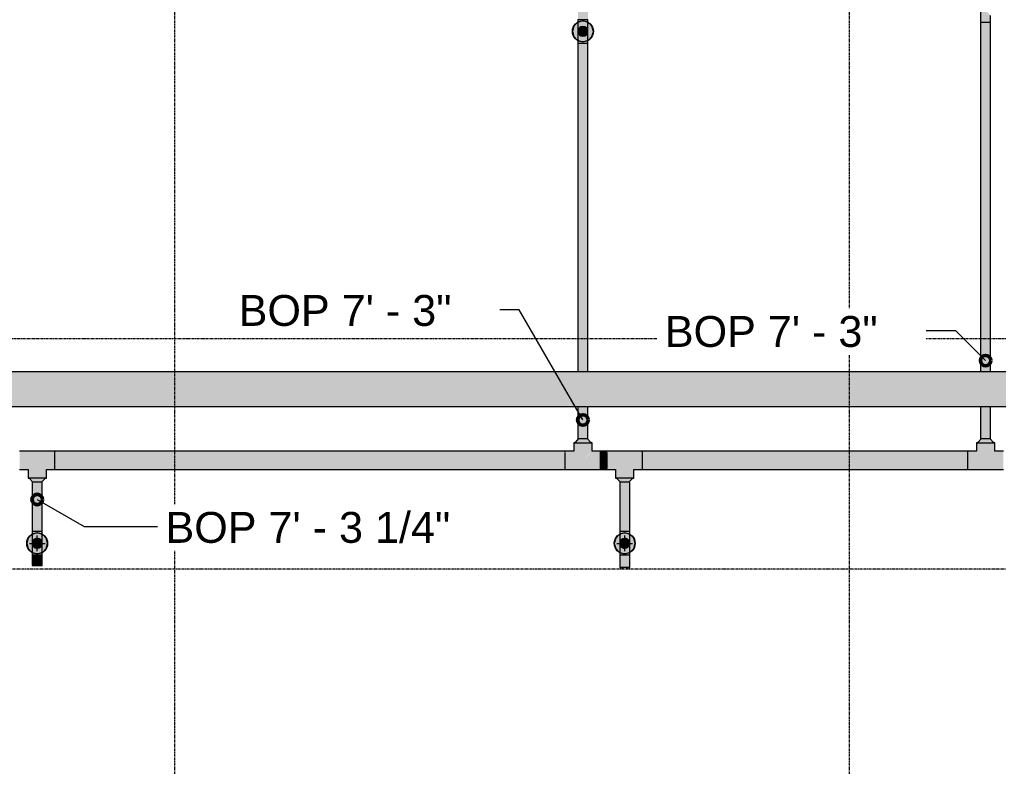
# Model space of a CAD drawing. Header units: inches. Extents: x -3679 to 241, y -496 to 1784.
# Drawn here: x -503.7 to -316.6, y 7.3 to 150 of the extents above; entities that cross this region are included whole.
import ezdxf

# ---------------------------------------------------------------- set-up
doc = ezdxf.new("R2010")
doc.units = ezdxf.units.IN
doc.header["$MEASUREMENT"] = 0
doc.linetypes.add('Grid Line', pattern=[0.875, 0.5, -0.125, 0.125, -0.125])
for name, color, linetype, lineweight in [('A-ANNO-NOTE', 250, 'Continuous', 9), ('G-ANNO-DIMS', 251, 'Continuous', 9), ('P-PIPE', 1, 'Continuous', 9), ('P-PIPE-CNTR', 1, 'Continuous', 9), ('S-GRID', 8, 'Continuous', 9)]:
    doc.layers.add(name, color=color, linetype=linetype, lineweight=lineweight)
doc.styles.add('Arial_1', font='arial.ttf', dxfattribs={"height": 5.901198})

# ---------------------------------------------------------------- blocks, each defined once
blk = doc.blocks.new('Transition - Generic - Plumbing-CW-1090292-LOWER PARKING')
at = {"layer": 'P-PIPE'}
for points in [[(-396.81, 147.74), (-396.66, 147.74), (-396.62, 147.94), (-396.54, 148.11), (-396.46, 148.21), (-396.29, 148.33), (-396.12, 148.38), (-396, 148.4), (-395.79, 148.36), (-395.63, 148.28), (-395.54, 148.21), (-395.41, 148.02), (-395.36, 147.91), (-395.33, 147.74), (-395.19, 147.74), (-395.43, 148.32), (-396, 148.56), (-396.58, 148.32), (-396.79, 147.79)], [(-396, 146.93), (-395.42, 147.18), (-395.19, 147.74), (-395.34, 147.74), (-395.37, 147.55), (-395.46, 147.38), (-395.54, 147.28), (-395.71, 147.16), (-395.88, 147.1), (-396, 147.09), (-396.21, 147.12), (-396.37, 147.2), (-396.47, 147.28), (-396.59, 147.47), (-396.64, 147.58), (-396.66, 147.74), (-396.81, 147.74), (-396.58, 147.17), (-396.14, 146.99)]]:
    blk.add_hatch(color=256, dxfattribs=at).paths.add_polyline_path(points, flags=0)
for radius, start, end in [(0.812, 0, 180), (0.813, 180, 0)]:
    blk.add_arc((-396, 147.74), radius, start, end, dxfattribs=at)

msp = doc.modelspace()

# ---------------------------------------------------------------- hatches: boundary and pattern name
at = {"layer": 'A-ANNO-NOTE'}
for points in [[(-396, 145.74), (-395, 146.01), (-394.27, 146.74), (-394, 147.74), (-394.27, 148.74), (-395, 149.47), (-396, 149.74), (-397, 149.47), (-397.73, 148.74), (-398, 147.74), (-397.73, 146.74), (-397, 146.01)], [(-500.33, 47.89), (-499.33, 48.15), (-498.6, 48.89), (-498.33, 49.89), (-498.6, 50.89), (-499.33, 51.62), (-500.33, 51.89), (-501.33, 51.62), (-502.06, 50.89), (-502.33, 49.89), (-502.06, 48.89), (-501.33, 48.15)], [(-388, 47.89), (-387, 48.15), (-386.27, 48.89), (-386, 49.89), (-386.27, 50.89), (-387, 51.62), (-388, 51.89), (-389, 51.62), (-389.73, 50.89), (-390, 49.89), (-389.73, 48.89), (-389, 48.15), (-388.33, 47.97)]]:
    msp.add_hatch(color=256, dxfattribs=at).paths.add_polyline_path(points, flags=0)
h = msp.add_hatch(color=256, dxfattribs=at)
edge = h.paths.add_edge_path(flags=0)
edge.add_arc((-396, 147.74), 2, 0, 360)
h = msp.add_hatch(color=256, dxfattribs=at)
edge = h.paths.add_edge_path(flags=0)
edge.add_arc((-500.33, 49.89), 2, 0, 360)
h = msp.add_hatch(color=256, dxfattribs=at)
edge = h.paths.add_edge_path(flags=0)
edge.add_arc((-388, 49.89), 2, 0, 360)
at = {"layer": 'P-PIPE'}
h = msp.add_hatch(color=256, dxfattribs=at)
h.paths.add_polyline_path([(-396.67, 149.98), (-396.67, 149.99), (-396.67, 158.03)], flags=0)
h.paths.add_polyline_path([(-396, 149.98), (-396.01, 177.31), (-396.95, 177.32), (-396.95, 149.99), (-396.47, 149.98), (-396.25, 149.98)], flags=0)
for points in [[(-396, 149.98), (-395.05, 149.99), (-395.05, 177.32), (-396, 177.31), (-396, 158.03)], [(-396, 147.09), (-395.83, 147.11), (-395.67, 147.17), (-395.54, 147.28), (-395.43, 147.43), (-395.36, 147.57), (-395.34, 147.74), (-395.36, 147.91), (-395.43, 148.07), (-395.54, 148.21), (-395.67, 148.31), (-395.83, 148.38), (-396, 148.4), (-396.17, 148.38), (-396.33, 148.31), (-396.46, 148.21), (-396.57, 148.07), (-396.64, 147.91), (-396.66, 147.74), (-396.64, 147.57), (-396.57, 147.41), (-396.46, 147.28), (-396.33, 147.17), (-396.17, 147.11)], [(-587.01, 79.36), (-230.98, 79.36), (-230.98, 82.67), (-587.02, 82.67), (-587.02, 81.7), (-587.01, 80.22)], [(-405.17, 76.05), (-230.98, 76.05), (-230.98, 77.02), (-230.98, 79.36), (-587.01, 79.36), (-587.01, 76.05), (-438.86, 76.05)], [(-396, 69.12), (-394.44, 69.13), (-395.19, 69.91), (-396.82, 69.9), (-397.56, 69.13), (-396.25, 69.12), (-396, 69.12)], [(-319, 69.12), (-317.44, 69.13), (-318.19, 69.91), (-319.82, 69.9), (-320.56, 69.13), (-319.25, 69.12), (-319, 69.12)], [(-503.72, 63.99), (-502.08, 63.99), (-500.78, 65.3), (-500.33, 65.75), (-498.58, 63.99), (-496.94, 63.99), (-496.94, 65.08), (-496.94, 67.49), (-503.71, 67.48), (-503.71, 66.62), (-503.71, 64.02)], [(-399.39, 63.99), (-392.61, 63.99), (-392.61, 64.86), (-392.61, 67.49), (-394.25, 67.49), (-394.76, 66.97), (-396, 65.73), (-397.75, 67.49), (-399.39, 67.49), (-399.38, 66.61), (-399.39, 63.99)], [(-396, 65.73), (-394.25, 67.49), (-394.25, 69.13), (-394.76, 69.12), (-397.7, 69.13), (-397.75, 69.13), (-397.75, 67.49), (-396.45, 66.19), (-396.29, 66.03)], [(-389.75, 63.99), (-388.45, 65.3), (-388, 65.75), (-386.25, 63.99), (-384.61, 63.99), (-384.61, 65.08), (-384.61, 67.49), (-391.39, 67.49), (-391.38, 66.62), (-391.39, 63.99), (-389.75, 63.99)], [(-322.38, 65.74), (-322.39, 67.49), (-384.61, 67.49), (-384.61, 66.62), (-384.61, 65.74), (-322.38, 65.74)], [(-320.97, 63.99), (-315.61, 63.99), (-315.61, 64.86), (-315.61, 67.49), (-317.25, 67.49), (-317.76, 66.97), (-319, 65.73), (-320.75, 67.49), (-322.39, 67.49), (-322.38, 66.4), (-322.38, 63.99)], [(-319, 65.73), (-317.25, 67.49), (-317.25, 69.13), (-317.87, 69.12), (-320.7, 69.13), (-320.75, 69.13), (-320.75, 67.49), (-319.45, 66.19), (-319.29, 66.03)], [(-498.58, 62.36), (-498.58, 63.99), (-499.09, 64.51), (-500.33, 65.75), (-502.08, 63.99), (-502.08, 62.36), (-501.56, 62.36), (-498.64, 62.36)], [(-496.63, 63.99), (-399.39, 63.99), (-399.38, 64.87), (-399.38, 65.74), (-496.94, 65.74), (-496.94, 63.99)], [(-392.61, 63.99), (-391.39, 63.99), (-391.38, 65.16), (-391.38, 65.74), (-392.61, 65.74), (-392.61, 63.99)], [(-386.25, 62.36), (-386.25, 63.99), (-386.76, 64.51), (-388, 65.75), (-389.75, 63.99), (-389.75, 62.36), (-389.24, 62.36), (-386.31, 62.36)], [(-371.49, 63.99), (-322.39, 63.99), (-322.38, 64.87), (-322.38, 65.74), (-384.61, 65.74), (-384.6, 63.99), (-384.3, 63.99)], [(-498.77, 62.35), (-499.12, 62.36), (-502.02, 62.36), (-501.27, 62.36), (-498.82, 62.36), (-498.77, 62.36)], [(-499.51, 61.58), (-498.77, 62.36), (-500.08, 62.36), (-501.89, 62.36), (-501.14, 61.58), (-499.52, 61.58)], [(-389.56, 62.35), (-389.56, 62.36), (-388.29, 62.36), (-389.56, 62.35)], [(-387.19, 61.58), (-386.44, 62.36), (-387.75, 62.36), (-389.56, 62.36), (-388.81, 61.58), (-387.19, 61.58)], [(-499.38, 52.13), (-499.39, 61.58), (-499.85, 61.58), (-500.33, 61.58), (-500.33, 52.13), (-499.4, 52.13)], [(-388.95, 52.13), (-388.48, 52.13), (-388, 52.13), (-388, 61.58), (-388.95, 61.57), (-388.95, 52.13)], [(-387.05, 52.13), (-387.06, 61.58), (-387.53, 61.58), (-388, 61.58), (-388, 52.13), (-387.07, 52.13)], [(-500.33, 48.94), (-500.08, 48.97), (-499.85, 49.06), (-499.66, 49.21), (-499.51, 49.41), (-499.41, 49.64), (-499.38, 49.89), (-499.41, 50.13), (-499.51, 50.36), (-499.66, 50.56), (-499.85, 50.71), (-500.08, 50.8), (-500.33, 50.84), (-500.57, 50.8), (-500.8, 50.71), (-501, 50.56), (-501.15, 50.36), (-501.25, 50.13), (-501.28, 49.89), (-501.25, 49.64), (-501.15, 49.41), (-501, 49.21), (-500.8, 49.06), (-500.57, 48.97)], [(-388, 48.94), (-387.75, 48.97), (-387.52, 49.06), (-387.33, 49.21), (-387.18, 49.41), (-387.08, 49.64), (-387.05, 49.89), (-387.08, 50.13), (-387.18, 50.36), (-387.33, 50.56), (-387.52, 50.71), (-387.75, 50.8), (-388, 50.84), (-388.25, 50.8), (-388.48, 50.71), (-388.67, 50.56), (-388.82, 50.36), (-388.92, 50.13), (-388.95, 49.89), (-388.92, 49.64), (-388.82, 49.41), (-388.67, 49.21), (-388.48, 49.06), (-388.25, 48.97)], [(-501.28, 45.64), (-500.8, 45.64), (-500.33, 45.64), (-500.33, 47.64), (-501.28, 47.64)], [(-388.95, 45.29), (-388.48, 45.29), (-388, 45.3), (-388, 47.64), (-388.95, 47.64)]]:
    msp.add_hatch(color=256, dxfattribs=at).paths.add_polyline_path(points, flags=0)
h = msp.add_hatch(color=256, dxfattribs=at)
h.paths.add_polyline_path([(-318.09, 149.5), (-318.05, 149.5), (-318.05, 150.79), (-318.09, 150.82)], flags=0)
h.paths.add_polyline_path([(-318.08, 153.99), (-318.08, 153.99), (-318.08, 153.99)], flags=0)
h.paths.add_polyline_path([(-319.92, 153.99), (-319.95, 153.99), (-319.95, 149.5), (-319.92, 149.5), (-319.92, 153.99)], flags=0)
h.paths.add_polyline_path([(-319, 149.5), (-318.09, 149.5), (-318.09, 150.83), (-319, 151.74), (-318.05, 152.69), (-318.05, 153.99), (-318.53, 153.98), (-319.92, 153.99), (-319.92, 149.5), (-319.25, 149.5)], flags=0)
h = msp.add_hatch(color=256, dxfattribs=at)
h.paths.add_polyline_path([(-396.95, 147.74), (-396.92, 147.99), (-396.79, 148.28), (-396.66, 148.43), (-396.44, 148.58), (-396.25, 148.66), (-396, 148.69), (-396, 149.98), (-396.95, 149.99), (-396.95, 147.99)], flags=0)
h.paths.add_polyline_path([(-396, 145.5), (-396, 146.79), (-396.25, 146.83), (-396.48, 146.92), (-396.67, 147.07), (-396.84, 147.31), (-396.89, 147.43), (-396.93, 147.56), (-396.95, 147.74), (-396.95, 145.5), (-396.48, 145.5), (-396.25, 145.5)], flags=0)
h = msp.add_hatch(color=256, dxfattribs=at)
h.paths.add_polyline_path([(-395.05, 147.74), (-395.05, 149.99), (-395.53, 149.98), (-396, 149.98), (-396, 148.69), (-395.75, 148.66), (-395.52, 148.57), (-395.33, 148.42), (-395.16, 148.18), (-395.12, 148.1), (-395.07, 147.93)], flags=0)
h.paths.add_polyline_path([(-396, 145.5), (-395.05, 145.5), (-395.05, 147.74), (-395.08, 147.5), (-395.21, 147.21), (-395.35, 147.05), (-395.54, 146.91), (-395.75, 146.83), (-396, 146.79), (-396, 146.68)], flags=0)
h = msp.add_hatch(color=256, dxfattribs=at)
h.paths.add_polyline_path([(-396, 146.79), (-395.75, 146.83), (-395.53, 146.92), (-395.31, 147.1), (-395.18, 147.27), (-395.08, 147.5), (-395.05, 147.74), (-395.1, 148.03), (-395.18, 148.22), (-395.33, 148.42), (-395.57, 148.59), (-395.75, 148.66), (-396, 148.69), (-396.29, 148.64), (-396.48, 148.57), (-396.69, 148.39), (-396.82, 148.22), (-396.92, 147.99), (-396.95, 147.74), (-396.92, 147.5), (-396.82, 147.27), (-396.67, 147.07), (-396.43, 146.9), (-396.2, 146.82)], flags=0)
h.paths.add_polyline_path([(-396, 146.93), (-396.58, 147.18), (-396.81, 147.74), (-396.58, 148.32), (-396, 148.56), (-395.43, 148.32), (-395.19, 147.74), (-395.44, 147.16), (-395.91, 146.97)], flags=0)
h = msp.add_hatch(color=256, dxfattribs=at)
h.paths.add_polyline_path([(-319, 69.91), (-319, 76.05), (-319.95, 76.05), (-319.95, 69.91), (-319.48, 69.91), (-319.25, 69.91)], flags=0)
h.paths.add_polyline_path([(-319.48, 82.67), (-319, 82.67), (-319, 149.5), (-319.95, 149.5), (-319.95, 82.67), (-319.64, 82.67)], flags=0)
h = msp.add_hatch(color=256, dxfattribs=at)
h.paths.add_polyline_path([(-319, 69.91), (-318.05, 69.91), (-318.05, 76.05), (-319, 76.05), (-319, 73.22)], flags=0)
h.paths.add_polyline_path([(-318.3, 82.67), (-318.05, 82.67), (-318.05, 149.5), (-318.53, 149.5), (-319, 149.5), (-319, 82.67), (-318.33, 82.67)], flags=0)
h = msp.add_hatch(color=256, dxfattribs=at)
h.paths.add_polyline_path([(-396, 69.91), (-396, 76.05), (-396.95, 76.05), (-396.95, 69.91), (-396.48, 69.91), (-396.25, 69.91)], flags=0)
h.paths.add_polyline_path([(-396.64, 82.67), (-396, 82.67), (-396, 145.5), (-396.95, 145.5), (-396.95, 82.67), (-396.67, 82.67)], flags=0)
h = msp.add_hatch(color=256, dxfattribs=at)
h.paths.add_polyline_path([(-396, 69.91), (-395.05, 69.91), (-395.05, 76.05), (-396, 76.05), (-396, 73.22)], flags=0)
h.paths.add_polyline_path([(-395.53, 82.67), (-395.05, 82.67), (-395.05, 145.5), (-395.53, 145.5), (-396, 145.5), (-396, 82.67), (-395.72, 82.67)], flags=0)
h = msp.add_hatch(color=256, dxfattribs=at)
h.paths.add_polyline_path([(-496.94, 66.98), (-496.94, 66.98), (-496.94, 66.98)], flags=0)
h.paths.add_polyline_path([(-496.94, 66.62), (-496.94, 66.62), (-489.38, 66.58)], flags=0)
h.paths.add_polyline_path([(-496.94, 65.74), (-399.38, 65.74), (-399.39, 67.49), (-496.94, 67.49), (-496.94, 66.62), (-496.94, 66.19)], flags=0)
h = msp.add_hatch(color=256, dxfattribs=at)
h.paths.add_polyline_path([(-391.38, 66.98), (-391.39, 67.49), (-392.61, 67.49), (-392.61, 66.98)], flags=0)
h.paths.add_polyline_path([(-391.38, 65.74), (-391.38, 66.98), (-392.61, 66.97), (-392.61, 65.74)], flags=0)
h = msp.add_hatch(color=256, dxfattribs=at)
h.paths.add_polyline_path([(-501.28, 52.13), (-500.8, 52.13), (-500.81, 61.58), (-501.28, 61.57), (-501.28, 52.13)], flags=0)
h.paths.add_polyline_path([(-500.8, 52.13), (-500.33, 52.13), (-500.33, 61.58), (-500.8, 61.58), (-500.8, 52.13)], flags=0)
h = msp.add_hatch(color=256, dxfattribs=at)
h.paths.add_polyline_path([(-501.28, 47.64), (-500.8, 47.64), (-500.33, 47.64), (-500.34, 48.94), (-500.58, 48.97), (-500.81, 49.06), (-501, 49.22), (-501.17, 49.45), (-501.21, 49.52), (-501.26, 49.7), (-501.28, 49.88), (-501.28, 49.21)], flags=0)
h.paths.add_polyline_path([(-501.28, 49.88), (-501.25, 50.13), (-501.12, 50.42), (-500.98, 50.57), (-500.79, 50.71), (-500.57, 50.8), (-500.33, 50.84), (-500.33, 52.13), (-501.28, 52.13), (-501.28, 49.89)], flags=0)
h = msp.add_hatch(color=256, dxfattribs=at)
h.paths.add_polyline_path([(-500.33, 48.93), (-500.08, 48.97), (-499.85, 49.06), (-499.65, 49.22), (-499.5, 49.41), (-499.41, 49.64), (-499.38, 49.89), (-499.41, 50.13), (-499.51, 50.36), (-499.66, 50.56), (-499.85, 50.71), (-500.08, 50.8), (-500.33, 50.84), (-500.58, 50.8), (-500.81, 50.71), (-501, 50.56), (-501.15, 50.36), (-501.25, 50.13), (-501.28, 49.88), (-501.25, 49.64), (-501.15, 49.41), (-501, 49.21), (-500.8, 49.06), (-500.57, 48.97), (-500.34, 48.94)], flags=0)
h.paths.add_polyline_path([(-500.33, 48.94), (-500.58, 48.97), (-500.8, 49.06), (-501.01, 49.22), (-501.15, 49.41), (-501.25, 49.64), (-501.28, 49.89), (-501.24, 50.14), (-501.15, 50.36), (-501, 50.56), (-500.8, 50.71), (-500.57, 50.8), (-500.33, 50.84), (-500.08, 50.8), (-499.85, 50.71), (-499.66, 50.56), (-499.51, 50.36), (-499.41, 50.13), (-499.38, 49.89), (-499.41, 49.63), (-499.51, 49.41), (-499.66, 49.21), (-499.85, 49.06), (-500.09, 48.97)], flags=0)
h = msp.add_hatch(color=256, dxfattribs=at)
h.paths.add_polyline_path([(-499.38, 47.64), (-499.38, 49.88), (-499.41, 49.64), (-499.54, 49.35), (-499.67, 49.2), (-499.89, 49.05), (-500.08, 48.97), (-500.33, 48.93), (-500.33, 47.64), (-499.41, 47.64)], flags=0)
h.paths.add_polyline_path([(-499.38, 49.88), (-499.38, 52.13), (-499.85, 52.13), (-500.33, 52.13), (-500.33, 50.84), (-500.08, 50.8), (-499.85, 50.71), (-499.66, 50.56), (-499.49, 50.32), (-499.45, 50.25), (-499.4, 50.07), (-499.38, 49.89)], flags=0)
h = msp.add_hatch(color=256, dxfattribs=at)
h.paths.add_polyline_path([(-388.95, 47.64), (-388.48, 47.64), (-388, 47.64), (-388.01, 48.94), (-388.25, 48.97), (-388.48, 49.06), (-388.68, 49.22), (-388.84, 49.45), (-388.88, 49.52), (-388.93, 49.7), (-388.95, 49.88), (-388.95, 49.21)], flags=0)
h.paths.add_polyline_path([(-388.95, 49.88), (-388.92, 50.13), (-388.79, 50.42), (-388.65, 50.57), (-388.46, 50.71), (-388.25, 50.8), (-388, 50.84), (-388, 52.13), (-388.95, 52.13), (-388.95, 49.89)], flags=0)
h = msp.add_hatch(color=256, dxfattribs=at)
h.paths.add_polyline_path([(-388, 48.93), (-387.75, 48.97), (-387.52, 49.06), (-387.33, 49.22), (-387.18, 49.41), (-387.08, 49.64), (-387.05, 49.89), (-387.08, 50.13), (-387.18, 50.36), (-387.33, 50.56), (-387.53, 50.71), (-387.75, 50.8), (-388, 50.84), (-388.25, 50.8), (-388.48, 50.71), (-388.67, 50.56), (-388.82, 50.36), (-388.92, 50.13), (-388.95, 49.88), (-388.92, 49.64), (-388.82, 49.41), (-388.67, 49.21), (-388.47, 49.06), (-388.24, 48.97), (-388.01, 48.94)], flags=0)
h.paths.add_polyline_path([(-388, 48.94), (-388.26, 48.97), (-388.48, 49.06), (-388.68, 49.22), (-388.82, 49.41), (-388.92, 49.64), (-388.95, 49.89), (-388.92, 50.14), (-388.82, 50.36), (-388.67, 50.56), (-388.48, 50.71), (-388.25, 50.8), (-388, 50.84), (-387.75, 50.8), (-387.52, 50.71), (-387.33, 50.56), (-387.18, 50.36), (-387.08, 50.13), (-387.05, 49.89), (-387.08, 49.63), (-387.18, 49.41), (-387.33, 49.21), (-387.52, 49.06), (-387.76, 48.97)], flags=0)
h = msp.add_hatch(color=256, dxfattribs=at)
h.paths.add_polyline_path([(-387.05, 47.64), (-387.05, 49.88), (-387.08, 49.64), (-387.21, 49.35), (-387.35, 49.2), (-387.56, 49.05), (-387.75, 48.97), (-388, 48.93), (-388, 47.64), (-387.08, 47.64)], flags=0)
h.paths.add_polyline_path([(-387.05, 49.88), (-387.05, 52.13), (-387.53, 52.13), (-388, 52.13), (-388, 50.84), (-387.75, 50.8), (-387.52, 50.71), (-387.33, 50.56), (-387.16, 50.32), (-387.12, 50.25), (-387.07, 50.07), (-387.05, 49.89)], flags=0)
h = msp.add_hatch(color=256, dxfattribs=at)
h.paths.add_polyline_path([(-499.66, 47.64), (-499.66, 47.64), (-499.66, 45.65)], flags=0)
h.paths.add_polyline_path([(-499.38, 45.64), (-499.38, 47.64), (-499.86, 47.64), (-500.33, 47.64), (-500.33, 45.64), (-499.4, 45.64)], flags=0)
h = msp.add_hatch(color=256, dxfattribs=at)
h.paths.add_polyline_path([(-387.33, 47.64), (-387.33, 47.64), (-387.33, 45.3)], flags=0)
h.paths.add_polyline_path([(-387.05, 45.29), (-387.05, 47.64), (-387.53, 47.64), (-388, 47.64), (-388, 45.3), (-387.07, 45.29)], flags=0)

# ---------------------------------------------------------------- linework, layer by layer
at = {"layer": 'A-ANNO-NOTE'}
for p, q in [((-396, 149.74), (-397, 149.47)), ((-395, 149.47), (-396, 149.74)), ((-397.73, 148.74), (-398, 147.74)), ((-397, 149.47), (-397.73, 148.74)), ((-394.27, 148.74), (-395, 149.47)), ((-394, 147.74), (-394.27, 148.74)), ((-398, 147.74), (-397.73, 146.74)), ((-397.73, 146.74), (-397, 146.01)), ((-397, 146.01), (-396, 145.74)), ((-396, 145.74), (-395, 146.01)), ((-395, 146.01), (-394.27, 146.74)), ((-394.27, 146.74), (-394, 147.74)), ((-502.06, 50.89), (-502.33, 49.89)), ((-501.33, 51.62), (-502.06, 50.89)), ((-500.33, 51.89), (-501.33, 51.62)), ((-499.33, 51.62), (-500.33, 51.89)), ((-498.6, 50.89), (-499.33, 51.62)), ((-498.33, 49.89), (-498.6, 50.89)), ((-389.73, 50.89), (-390, 49.89)), ((-389, 51.62), (-389.73, 50.89)), ((-388, 51.89), (-389, 51.62)), ((-387, 51.62), (-388, 51.89)), ((-386.27, 50.89), (-387, 51.62)), ((-386, 49.89), (-386.27, 50.89)), ((-502.33, 49.89), (-502.06, 48.89)), ((-502.06, 48.89), (-501.33, 48.15)), ((-499.33, 48.15), (-498.6, 48.89)), ((-498.6, 48.89), (-498.33, 49.89)), ((-390, 49.89), (-389.73, 48.89)), ((-389.73, 48.89), (-389, 48.15)), ((-387, 48.15), (-386.27, 48.89)), ((-386.27, 48.89), (-386, 49.89)), ((-501.33, 48.15), (-500.33, 47.89)), ((-500.33, 47.89), (-499.33, 48.15)), ((-389, 48.15), (-388.33, 47.97)), ((-388.33, 47.97), (-388, 47.89)), ((-388, 47.89), (-387, 48.15))]:
    msp.add_line(p, q, dxfattribs=at)
for centre in [(-396, 147.74), (-500.33, 49.89), (-388, 49.89)]:
    msp.add_circle(centre, 2, dxfattribs=at)
at = {"layer": 'G-ANNO-DIMS'}
for p, q in [((-408.17, 94.54), (-419.93, 94.54)), ((-396, 73.47), (-408.17, 94.54)), ((-324.71, 90.53), (-338.45, 90.53)), ((-319, 84.82), (-324.71, 90.53)), ((-500.33, 58.27), (-491.35, 53.08)), ((-491.35, 53.08), (-477.3, 53.08))]:
    msp.add_line(p, q, dxfattribs=at)
at = {"layer": 'G-ANNO-DIMS', "lineweight": 50}
for centre in [(-319, 84.82), (-396, 73.47), (-500.33, 58.27)]:
    msp.add_circle(centre, 1, dxfattribs=at)
at = {"layer": 'P-PIPE'}
for p, q in [((-319.95, 153.99), (-319.95, 149.5)), ((-396.95, 149.99), (-396.95, 145.5)), ((-395.05, 145.5), (-395.05, 149.99)), ((-318.05, 149.5), (-318.05, 150.79)), ((-319.95, 149.5), (-319.95, 82.67)), ((-318.05, 82.67), (-318.05, 149.5)), ((-396.95, 145.5), (-396.95, 82.67)), ((-395.05, 82.67), (-395.05, 145.5)), ((-230.98, 82.67), (-587.02, 82.67)), ((-587.02, 76.05), (-230.98, 76.05)), ((-396.95, 76.05), (-396.95, 69.91)), ((-395.05, 69.91), (-395.05, 76.05)), ((-319.95, 76.05), (-319.95, 69.91)), ((-318.05, 69.91), (-318.05, 76.05)), ((-396.81, 69.91), (-397.56, 69.13)), ((-395.19, 69.91), (-394.44, 69.13)), ((-320.56, 69.13), (-319.81, 69.91)), ((-318.19, 69.91), (-317.44, 69.13)), ((-496.94, 67.49), (-503.72, 67.49)), ((-399.39, 67.49), (-496.94, 67.49)), ((-397.75, 67.49), (-399.39, 67.49)), ((-397.75, 69.13), (-397.75, 67.49)), ((-394.25, 67.49), (-394.25, 69.13)), ((-392.61, 67.49), (-394.25, 67.49)), ((-391.39, 67.49), (-392.61, 67.49)), ((-384.61, 67.49), (-391.39, 67.49)), ((-322.39, 67.49), (-384.61, 67.49)), ((-320.75, 67.49), (-322.39, 67.49)), ((-320.75, 69.13), (-320.75, 67.49)), ((-317.25, 67.49), (-317.25, 69.13)), ((-315.61, 67.49), (-317.25, 67.49)), ((-503.72, 63.99), (-502.08, 63.99)), ((-502.08, 63.99), (-502.08, 62.36)), ((-498.58, 63.99), (-496.94, 63.99)), ((-498.58, 62.36), (-498.58, 63.99)), ((-496.94, 63.99), (-399.39, 63.99)), ((-399.39, 63.99), (-392.61, 63.99)), ((-392.61, 63.99), (-391.39, 63.99)), ((-391.39, 63.99), (-389.75, 63.99)), ((-389.75, 63.99), (-389.75, 62.36)), ((-386.25, 63.99), (-384.61, 63.99)), ((-386.25, 62.36), (-386.25, 63.99)), ((-384.61, 63.99), (-322.39, 63.99)), ((-322.39, 63.99), (-315.61, 63.99)), ((-501.14, 61.57), (-501.89, 62.36)), ((-498.77, 62.36), (-499.52, 61.57)), ((-389.56, 62.36), (-388.81, 61.57)), ((-386.44, 62.36), (-387.19, 61.57)), ((-501.28, 61.57), (-501.28, 52.13)), ((-499.38, 52.13), (-499.38, 61.57)), ((-388.95, 61.57), (-388.95, 52.13)), ((-387.05, 52.13), (-387.05, 61.57)), ((-501.28, 52.13), (-501.28, 47.64)), ((-499.38, 47.64), (-499.38, 52.13)), ((-388.95, 52.13), (-388.95, 47.64)), ((-387.05, 47.64), (-387.05, 52.13)), ((-501.28, 47.64), (-501.28, 45.64)), ((-499.38, 45.64), (-499.38, 47.64)), ((-388.95, 47.64), (-388.95, 45.29)), ((-387.05, 45.29), (-387.05, 47.64))]:
    msp.add_line(p, q, dxfattribs=at)
for centre, radius, start, end in [((-396, 147.74), 0.951, 90, 270), ((-396, 147.74), 0.658, 0, 180), ((-396, 147.74), 0.951, 270, 90), ((-396, 148.07), 0.329, 270, 90), ((-396, 147.74), 0.657, 180, 0), ((-396, 147.41), 0.329, 90, 270), ((-500.33, 49.89), 0.95, 0, 180), ((-500.33, 50.36), 0.475, 270, 90), ((-388, 49.89), 0.95, 0, 180), ((-388, 50.36), 0.475, 270, 90), ((-500.33, 49.89), 0.95, 180, 360), ((-500.33, 49.41), 0.475, 90, 270), ((-388, 49.89), 0.95, 180, 360), ((-388, 49.41), 0.475, 90, 270)]:
    msp.add_arc(centre, radius, start, end, dxfattribs=at)
for centre, major_axis, ratio, start_param, end_param in [((-396, 149.99), (0.951, 0), 0.004167, 3.141593, 3.403392), ((-396, 149.99), (0.951, 0), 0.004167, 3.405488, 3.665191), ((-396, 149.99), (0.951, 0), 0.004167, 3.666373, 3.926991), ((-396, 149.99), (0.95, 0), 0.004167, 3.665191, 3.926025), ((-396, 149.99), (0.951, 0), 0.004167, 3.927731, 4.18879), ((-396, 149.99), (0.95, 0), 0.004167, 3.926991, 4.188266), ((-396, 149.99), (0.951, 0), 0.004167, 4.18924, 4.45059), ((-396, 149.99), (0.95, 0), 0.004167, 4.18879, 4.450357), ((-396, 149.99), (0.951, 0), 0.004167, 4.450806, 4.712389), ((-396, 149.99), (0.95, 0), 0.004167, 4.45059, 4.712389), ((-396, 149.99), (0.951, 0), 0.004167, 4.712389, 4.973972), ((-396, 149.99), (0.95, 0), 0.004167, 4.712389, 4.974188), ((-396, 149.99), (0.951, 0), 0.004167, 4.974188, 6.01929), ((-396, 149.99), (0.95, 0), 0.004167, 4.974421, 5.235988), ((-396, 149.99), (0.95, 0), 0.004167, 5.236512, 5.497787), ((-396, 149.99), (0.95, 0), 0.004167, 5.498753, 5.759587), ((-396, 149.99), (0.951, 0), 0.004167, 6.021386, 6.283185), ((-319, 149.5), (0.951, 0), 0.004167, 3.141593, 3.399225), ((-319, 149.5), (0.951, 0), 0.004167, 3.404176, 3.661025), ((-319, 149.5), (0.951, 0), 0.004167, 3.665651, 3.922824), ((-319, 149.5), (0.951, 0), 0.004167, 3.927295, 4.184624), ((-319, 149.5), (0.95, 0), 0.004167, 3.926991, 4.183707), ((-319, 149.5), (0.951, 0), 0.004167, 4.188993, 4.446423), ((-319, 149.5), (0.95, 0), 0.004167, 4.18879, 4.445987), ((-319, 149.5), (0.951, 0), 0.004167, 4.450711, 4.708222), ((-319, 149.5), (0.95, 0), 0.004167, 4.45059, 4.708171), ((-319, 149.5), (0.951, 0), 0.004167, 4.712435, 4.970022), ((-319, 149.5), (0.95, 0), 0.004167, 4.712389, 4.970329), ((-319, 149.5), (0.951, 0), 0.004167, 4.974153, 5.231821), ((-319, 149.5), (0.95, 0), 0.004167, 4.974188, 5.232513), ((-319, 149.5), (0.95, 0), 0.004167, 5.235988, 5.494793), ((-319, 149.5), (0.951, 0), 0.004167, 5.235852, 5.493621), ((-319, 149.5), (0.951, 0), 0.004167, 5.497498, 5.75542), ((-319, 149.5), (0.951, 0), 0.004167, 5.758984, 6.017219), ((-319, 149.5), (-0.951, 0), 0.004167, 2.877763, 3.137426), ((-396, 145.5), (0.951, 0), 0.004167, 3.141593, 4.712389), ((-396, 145.5), (0.95, 0), 0.004167, 3.665191, 3.926025), ((-396, 145.5), (0.95, 0), 0.004167, 3.926991, 4.188266), ((-396, 145.5), (0.95, 0), 0.004167, 4.18879, 4.450357), ((-396, 145.5), (0.95, 0), 0.004167, 4.45059, 4.712389), ((-396, 145.5), (0.951, 0), 0.004167, 4.712389, 6.283185), ((-396, 145.5), (0.95, 0), 0.004167, 4.712389, 4.974188), ((-396, 145.5), (0.95, 0), 0.004167, 4.974421, 5.235988), ((-396, 145.5), (0.95, 0), 0.004167, 5.236512, 5.497787), ((-396, 145.5), (0.95, 0), 0.004167, 5.498753, 5.759587), ((-396, 69.91), (0.95, 0), 0.004167, 3.141593, 4.712389), ((-396, 69.91), (0.95, 0), 0.004167, 4.712389, 6.283185), ((-319, 69.91), (0.95, 0), 0.004167, 3.141593, 4.712389), ((-319, 69.91), (0.95, 0), 0.004167, 4.712389, 6.283185), ((-496.94, 65.74), (0, 1.75), 0.002028, 6.025553, 6.283185), ((-496.94, 65.74), (0, 1.75), 0.002028, 6.154357, 6.283185), ((-496.94, 65.74), (0, 1.75), 0.002028, 5.892558, 6.021386), ((-399.39, 65.74), (0, 1.75), 0.002016, 6.15019, 6.279019), ((-399.39, 65.74), (0, 1.75), 0.002028, 6.021386, 6.150213), ((-399.39, 65.74), (0, 1.75), 0.002016, 5.888391, 6.017219), ((-396, 69.13), (1.75, 0), 0.004167, 2.683363, 3.141593), ((-396, 69.13), (1.75, 0), 0.004167, 3.143608, 6.283185), ((-396, 69.13), (1.75, 0), 0.004167, 0.002016, 0.457573), ((-392.61, 65.74), (0, 1.75), 0.002016, 6.15019, 6.279019), ((-392.61, 65.74), (0, 1.75), 0.002016, 6.021386, 6.150214), ((-392.61, 65.74), (0, 1.75), 0.002016, 5.888391, 6.017219), ((-391.39, 65.74), (0, 1.75), 0.002016, 6.025553, 6.283185), ((-391.39, 65.74), (0, 1.75), 0.002016, 6.154357, 6.283185), ((-391.39, 65.74), (0, 1.75), 0.002016, 5.892558, 6.021386), ((-384.61, 65.74), (0, 1.75), 0.002016, 6.025553, 6.283185), ((-384.61, 65.74), (0, 1.75), 0.002016, 6.154357, 6.283185), ((-384.61, 65.74), (0, 1.75), 0.002016, 5.892558, 6.021386), ((-322.39, 65.74), (0, 1.75), 0.002016, 6.15019, 6.279019), ((-322.39, 65.74), (0, 1.75), 0.002016, 6.021386, 6.150214), ((-322.39, 65.74), (0, 1.75), 0.002016, 5.888391, 6.017219), ((-319, 69.13), (1.75, 0), 0.004167, 2.683363, 3.141593), ((-319, 69.13), (-1.75, 0), 0.004167, 0.002016, 3.141593), ((-319, 69.13), (1.75, 0), 0.004167, 0.002016, 0.457573), ((-496.94, 65.74), (0, 1.75), 0.002028, 5.763753, 5.892581), ((-496.94, 65.74), (0, 1.75), 0.002028, 5.501954, 5.760315), ((-496.94, 65.74), (0, 1.75), 0.002028, 5.502631, 5.759587), ((-496.94, 65.74), (0, 1.75), 0.002028, 5.240154, 5.498225), ((-496.94, 65.74), (0, 1.75), 0.002028, 5.240544, 5.497787), ((-496.94, 65.74), (0, 1.75), 0.002028, 4.978355, 5.236235), ((-496.94, 65.74), (0, 1.75), 0.002028, 4.978555, 5.235988), ((-496.94, 65.74), (0, 1.75), 0.002028, 4.716556, 4.974284), ((-496.94, 65.74), (0, 1.75), 0.002028, 4.716604, 4.974188), ((-496.94, 65.74), (0, 1.75), 0.002028, 4.454756, 4.712343), ((-496.94, 65.74), (0, 1.75), 0.002028, 4.454663, 4.712389), ((-399.39, 65.74), (0, 1.75), 0.002016, 5.498458, 5.75542), ((-399.39, 65.74), (0, 1.75), 0.002016, 5.236373, 5.493621), ((-399.39, 65.74), (0, 1.75), 0.002016, 4.974385, 5.231821), ((-399.39, 65.74), (0, 1.75), 0.002016, 4.712435, 4.970022), ((-399.39, 65.74), (0, 1.75), 0.002016, 4.450494, 4.708222), ((-399.39, 65.74), (0, 1.75), 0.002028, 4.45059, 4.708174), ((-392.61, 65.74), (0, 1.75), 0.002016, 5.759587, 5.888415), ((-392.61, 65.74), (0, 1.75), 0.002016, 5.498458, 5.75542), ((-392.61, 65.74), (0, 1.75), 0.002016, 5.497787, 5.756142), ((-392.61, 65.74), (0, 1.75), 0.002016, 5.236373, 5.493621), ((-392.61, 65.74), (0, 1.75), 0.002016, 5.235988, 5.494055), ((-392.61, 65.74), (0, 1.75), 0.002016, 4.974385, 5.231821), ((-392.61, 65.74), (0, 1.75), 0.002016, 4.974188, 5.232066), ((-392.61, 65.74), (0, 1.75), 0.002016, 4.712435, 4.970022), ((-392.61, 65.74), (0, 1.75), 0.002016, 4.712389, 4.970115), ((-392.61, 65.74), (0, 1.75), 0.002016, 4.450494, 4.708222), ((-392.61, 65.74), (0, 1.75), 0.002016, 4.45059, 4.708174), ((-391.39, 65.74), (0, 1.75), 0.002016, 5.763753, 5.892581), ((-391.39, 65.74), (0, 1.75), 0.002016, 5.501954, 5.760315), ((-391.39, 65.74), (0, 1.75), 0.002016, 5.502631, 5.759587), ((-391.39, 65.74), (0, 1.75), 0.002016, 5.240154, 5.498225), ((-391.39, 65.74), (0, 1.75), 0.002016, 5.240544, 5.497787), ((-391.39, 65.74), (0, 1.75), 0.002016, 4.978355, 5.236235), ((-391.39, 65.74), (0, 1.75), 0.002016, 4.978555, 5.235988), ((-391.39, 65.74), (0, 1.75), 0.002016, 4.716556, 4.974284), ((-391.39, 65.74), (0, 1.75), 0.002016, 4.716604, 4.974188), ((-391.39, 65.74), (0, 1.75), 0.002016, 4.454756, 4.712343), ((-391.39, 65.74), (0, 1.75), 0.002016, 4.454663, 4.712389), ((-384.61, 65.74), (0, 1.75), 0.002016, 5.763753, 5.892581), ((-384.61, 65.74), (0, 1.75), 0.002016, 5.501954, 5.760315), ((-384.61, 65.74), (0, 1.75), 0.002016, 5.502631, 5.759587), ((-384.61, 65.74), (0, 1.75), 0.002016, 5.240154, 5.498225), ((-384.61, 65.74), (0, 1.75), 0.002016, 5.240544, 5.497787), ((-384.61, 65.74), (0, 1.75), 0.002016, 4.978355, 5.236235), ((-384.61, 65.74), (0, 1.75), 0.002016, 4.978555, 5.235988), ((-384.61, 65.74), (0, 1.75), 0.002016, 4.716556, 4.974284), ((-384.61, 65.74), (0, 1.75), 0.002016, 4.716604, 4.974188), ((-384.61, 65.74), (0, 1.75), 0.002016, 4.454756, 4.712343), ((-384.61, 65.74), (0, 1.75), 0.002016, 4.454663, 4.712389), ((-322.39, 65.74), (0, 1.75), 0.002016, 5.759587, 5.888415), ((-322.39, 65.74), (0, 1.75), 0.002016, 5.498458, 5.75542), ((-322.39, 65.74), (0, 1.75), 0.002016, 5.497787, 5.756142), ((-322.39, 65.74), (0, 1.75), 0.002016, 5.236373, 5.493621), ((-322.39, 65.74), (0, 1.75), 0.002016, 5.235988, 5.494055), ((-322.39, 65.74), (0, 1.75), 0.002016, 4.974385, 5.231821), ((-322.39, 65.74), (0, 1.75), 0.002016, 4.974188, 5.232066), ((-322.39, 65.74), (0, 1.75), 0.002016, 4.712435, 4.970022), ((-322.39, 65.74), (0, 1.75), 0.002016, 4.712389, 4.970115), ((-322.39, 65.74), (0, 1.75), 0.002016, 4.450494, 4.708222), ((-322.39, 65.74), (0, 1.75), 0.002016, 4.45059, 4.708174), ((-496.94, 65.74), (0, 1.75), 0.002028, 4.192957, 4.450393), ((-496.94, 65.74), (0, 1.75), 0.002028, 4.192712, 4.45059), ((-496.94, 65.74), (0, 1.75), 0.002028, 3.931157, 4.188405), ((-496.94, 65.74), (0, 1.75), 0.002028, 3.930723, 4.18879), ((-496.94, 65.74), (0, 1.75), 0.002028, 3.669358, 3.92632), ((-496.94, 65.74), (0, 1.75), 0.002028, 3.668636, 3.926991), ((-496.94, 65.74), (0, 1.75), 0.002028, 3.536363, 3.665191), ((-496.94, 65.74), (0, 1.75), 0.002028, 3.407559, 3.536387), ((-496.94, 65.74), (0, 1.75), 0.002028, 3.274564, 3.403392), ((-496.94, 65.74), (0, 1.75), 0.002028, 3.145759, 3.274588), ((-399.39, 65.74), (0, 1.75), 0.002016, 3.532197, 3.661025), ((-399.39, 65.74), (0, 1.75), 0.002016, 3.141593, 3.399225), ((-399.39, 65.74), (0, 1.75), 0.002028, 3.141593, 3.270421), ((-399.39, 65.74), (0, 1.75), 0.002016, 4.188543, 4.446423), ((-399.39, 65.74), (0, 1.75), 0.002016, 3.926553, 4.184624), ((-399.39, 65.74), (0, 1.75), 0.002016, 3.664463, 3.922824), ((-392.61, 65.74), (0, 1.75), 0.002016, 4.188543, 4.446423), ((-392.61, 65.74), (0, 1.75), 0.002016, 4.18879, 4.446223), ((-392.61, 65.74), (0, 1.75), 0.002016, 3.926553, 4.184624), ((-392.61, 65.74), (0, 1.75), 0.002016, 3.926991, 4.184234), ((-392.61, 65.74), (0, 1.75), 0.002016, 3.664463, 3.922824), ((-392.61, 65.74), (0, 1.75), 0.002016, 3.665191, 3.922147), ((-392.61, 65.74), (0, 1.75), 0.002016, 3.532197, 3.661025), ((-392.61, 65.74), (0, 1.75), 0.002016, 3.403392, 3.53222), ((-392.61, 65.74), (0, 1.75), 0.002016, 3.141593, 3.399225), ((-392.61, 65.74), (0, 1.75), 0.002016, 3.141593, 3.270421), ((-391.39, 65.74), (0, 1.75), 0.002016, 3.407559, 3.536387), ((-391.39, 65.74), (0, 1.75), 0.002016, 3.274564, 3.403392), ((-391.39, 65.74), (0, 1.75), 0.002016, 3.145759, 3.274588), ((-391.39, 65.74), (0, 1.75), 0.002016, 4.192957, 4.450393), ((-391.39, 65.74), (0, 1.75), 0.002016, 4.192712, 4.45059), ((-391.39, 65.74), (0, 1.75), 0.002016, 3.931157, 4.188405), ((-391.39, 65.74), (0, 1.75), 0.002016, 3.930723, 4.18879), ((-391.39, 65.74), (0, 1.75), 0.002016, 3.669358, 3.92632), ((-391.39, 65.74), (0, 1.75), 0.002016, 3.668636, 3.926991), ((-391.39, 65.74), (0, 1.75), 0.002016, 3.536363, 3.665191), ((-384.61, 65.74), (0, 1.75), 0.002016, 4.192957, 4.450393), ((-384.61, 65.74), (0, 1.75), 0.002016, 4.192712, 4.45059), ((-384.61, 65.74), (0, 1.75), 0.002016, 3.931157, 4.188405), ((-384.61, 65.74), (0, 1.75), 0.002016, 3.930723, 4.18879), ((-384.61, 65.74), (0, 1.75), 0.002016, 3.669358, 3.92632), ((-384.61, 65.74), (0, 1.75), 0.002016, 3.668636, 3.926991), ((-384.61, 65.74), (0, 1.75), 0.002016, 3.536363, 3.665191), ((-384.61, 65.74), (0, 1.75), 0.002016, 3.407559, 3.536387), ((-384.61, 65.74), (0, 1.75), 0.002016, 3.274564, 3.403392), ((-384.61, 65.74), (0, 1.75), 0.002016, 3.145759, 3.274588), ((-322.39, 65.74), (0, 1.75), 0.002016, 3.403392, 3.53222), ((-322.39, 65.74), (0, 1.75), 0.002016, 3.141593, 3.399225), ((-322.39, 65.74), (0, 1.75), 0.002016, 3.141593, 3.270421), ((-322.39, 65.74), (0, 1.75), 0.002016, 4.188543, 4.446423), ((-322.39, 65.74), (0, 1.75), 0.002016, 4.18879, 4.446223), ((-322.39, 65.74), (0, 1.75), 0.002016, 3.926553, 4.184624), ((-322.39, 65.74), (0, 1.75), 0.002016, 3.926991, 4.184234), ((-322.39, 65.74), (0, 1.75), 0.002016, 3.664463, 3.922824), ((-322.39, 65.74), (0, 1.75), 0.002016, 3.665191, 3.922147), ((-322.39, 65.74), (0, 1.75), 0.002016, 3.532197, 3.661025), ((-500.33, 62.36), (1.75, 0), 0.004167, 0, 3.139565), ((-500.33, 62.36), (1.75, 0), 0.004167, 3.141593, 3.599825), ((-500.33, 62.36), (1.75, 0), 0.004167, 5.825614, 6.281157), ((-388, 62.36), (1.75, 0), 0.004167, 0, 3.139577), ((-388, 62.36), (1.75, 0), 0.004167, 3.141593, 3.599823), ((-388, 62.36), (1.75, 0), 0.004167, 5.825612, 6.28117), ((-500.33, 61.57), (0.95, 0), 0.004167, 1.570796, 3.141593), ((-500.33, 61.57), (0.95, 0), 0.004167, 0, 1.570796), ((-388, 61.57), (0.95, 0), 0.004167, 1.570796, 3.141593), ((-388, 61.57), (0.95, 0), 0.004167, 0, 1.570796), ((-500.33, 52.13), (0.951, 0), 0.004167, 1.570796, 3.141593), ((-500.33, 52.13), (0.95, 0), 0.004167, 2.35716, 2.617994), ((-500.33, 52.13), (0.95, 0), 0.004167, 2.094919, 2.356194), ((-500.33, 52.13), (0.95, 0), 0.004167, 1.832829, 2.094395), ((-500.33, 52.13), (0.95, 0), 0.004167, 1.570796, 1.832596), ((-500.33, 52.13), (0.951, 0), 0.004167, 0, 1.570796), ((-500.33, 52.13), (0.95, 0), 0.004167, 1.308997, 1.570796), ((-500.33, 52.13), (0.95, 0), 0.004167, 1.047198, 1.308764), ((-500.33, 52.13), (0.95, 0), 0.004167, 0.785398, 1.046674), ((-500.33, 52.13), (0.95, 0), 0.004167, 0.523599, 0.784433), ((-388, 52.13), (0.951, 0), 0.004167, 1.570796, 3.141593), ((-388, 52.13), (0.95, 0), 0.004167, 2.35716, 2.617994), ((-388, 52.13), (0.95, 0), 0.004167, 2.094919, 2.356194), ((-388, 52.13), (0.95, 0), 0.004167, 1.832829, 2.094395), ((-388, 52.13), (0.95, 0), 0.004167, 1.570796, 1.832596), ((-388, 52.13), (0.951, 0), 0.004167, 0, 1.570796), ((-388, 52.13), (0.95, 0), 0.004167, 1.308997, 1.570796), ((-388, 52.13), (0.95, 0), 0.004167, 1.047198, 1.308764), ((-388, 52.13), (0.95, 0), 0.004167, 0.785398, 1.046674), ((-388, 52.13), (0.95, 0), 0.004167, 0.523599, 0.784433), ((-500.33, 47.64), (0.951, 0), 0.004167, 2.879793, 3.141593), ((-500.33, 47.64), (0.951, 0), 0.004167, 1.570796, 2.877697), ((-500.33, 47.64), (0.95, 0), 0.004167, 2.35716, 2.617994), ((-500.33, 47.64), (0.95, 0), 0.004167, 2.094919, 2.356194), ((-500.33, 47.64), (0.95, 0), 0.004167, 1.832829, 2.094395), ((-500.33, 47.64), (0.95, 0), 0.004167, 1.570796, 1.832596), ((-500.33, 47.64), (0.95, 0), 0.004167, 1.308997, 1.570796), ((-500.33, 47.64), (0.951, 0), 0.004167, 1.309214, 1.570796), ((-500.33, 47.64), (0.95, 0), 0.004167, 1.047198, 1.308764), ((-500.33, 47.64), (0.951, 0), 0.004167, 1.047647, 1.308997), ((-500.33, 47.64), (0.95, 0), 0.004167, 0.785398, 1.046674), ((-500.33, 47.64), (0.951, 0), 0.004167, 0.786138, 1.047198), ((-500.33, 47.64), (0.95, 0), 0.004167, 0.523599, 0.784433), ((-500.33, 47.64), (0.951, 0), 0.004167, 0.52478, 0.785398), ((-500.33, 47.64), (0.951, 0), 0.004167, 0.263896, 0.523599), ((-500.33, 47.64), (0.951, 0), 0.004167, 0, 0.261799), ((-388, 47.64), (0.951, 0), 0.004167, 2.879793, 3.141593), ((-388, 47.64), (0.951, 0), 0.004167, 1.570796, 2.877697), ((-388, 47.64), (0.95, 0), 0.004167, 2.35716, 2.617994), ((-388, 47.64), (0.95, 0), 0.004167, 2.094919, 2.356194), ((-388, 47.64), (0.95, 0), 0.004167, 1.832829, 2.094395), ((-388, 47.64), (0.95, 0), 0.004167, 1.570796, 1.832596), ((-388, 47.64), (0.95, 0), 0.004167, 1.308997, 1.570796), ((-388, 47.64), (0.951, 0), 0.004167, 1.309214, 1.570796), ((-388, 47.64), (0.95, 0), 0.004167, 1.047198, 1.308764), ((-388, 47.64), (0.951, 0), 0.004167, 1.047647, 1.308997), ((-388, 47.64), (0.95, 0), 0.004167, 0.785398, 1.046674), ((-388, 47.64), (0.951, 0), 0.004167, 0.786138, 1.047198), ((-388, 47.64), (0.95, 0), 0.004167, 0.523599, 0.784433), ((-388, 47.64), (0.951, 0), 0.004167, 0.52478, 0.785398), ((-388, 47.64), (0.951, 0), 0.004167, 0.263896, 0.523599), ((-388, 47.64), (0.951, 0), 0.004167, 0, 0.261799), ((-500.33, 45.64), (0.95, 0), 0.004167, 3.141593, 4.712389), ((-500.33, 45.64), (0.95, 0), 0.004167, 1.570796, 3.141593), ((-500.33, 45.64), (0.95, 0), 0.004167, 4.712389, 6.283185), ((-500.33, 45.64), (0.95, 0), 0.004167, 0, 1.570796), ((-388, 45.29), (0.95, 0), 0.004167, 1.570796, 3.141593), ((-388, 45.29), (0.95, 0), 0.004167, 3.141593, 4.45059), ((-388, 45.29), (0.95, 0), 0.004167, 0, 1.570796), ((-388, 45.29), (0.95, 0), 0.004167, 4.974188, 6.283185)]:
    msp.add_ellipse(centre, major_axis=major_axis, ratio=ratio, start_param=start_param, end_param=end_param, dxfattribs=at)
at = {"layer": 'P-PIPE-CNTR'}
for p, q in [((-396, 146.74), (-396, 148.74)), ((-397, 147.74), (-395, 147.74)), ((-500.33, 48.39), (-500.33, 51.39)), ((-388, 48.39), (-388, 51.39)), ((-501.83, 49.89), (-498.83, 49.89)), ((-389.5, 49.89), (-386.5, 49.89))]:
    msp.add_line(p, q, dxfattribs=at)
at = {"layer": 'S-GRID', "linetype": 'Grid Line'}
for p, q in [((-474, -484.26), (-474, 1771.74)), ((-345, -484.26), (-345, 1771.74)), ((228, 89), (-3666.39, 89)), ((-3666.39, 45), (228, 45))]:
    msp.add_line(p, q, dxfattribs=at)

# ---------------------------------------------------------------- block references
at = {"layer": 'P-PIPE'}
msp.add_blockref('Transition - Generic - Plumbing-CW-1090292-LOWER PARKING', (0, 0), dxfattribs=at)

# ---------------------------------------------------------------- next in the draw order: texts
at = {"layer": 'G-ANNO-DIMS', "char_height": 5.9012, "attachment_point": 1, "line_spacing_factor": 0.938532, "style": 'Arial_1', "bg_fill": 3, "box_fill_scale": 1.25, "bg_fill_color": 0, "bg_fill_transparency": 0}
for s, insert, width in [('BOP 7\' - 3"', (-461.81, 97.35), 48.456), ('BOP 7\' - 3"', (-380.33, 93.33), 48.456), ('BOP 7\' - 3 1/4"', (-475.8, 55.89), 64.872)]:
    msp.add_mtext(s, dxfattribs=dict(at, insert=insert, width=width))

doc.saveas('drawing.dxf')
